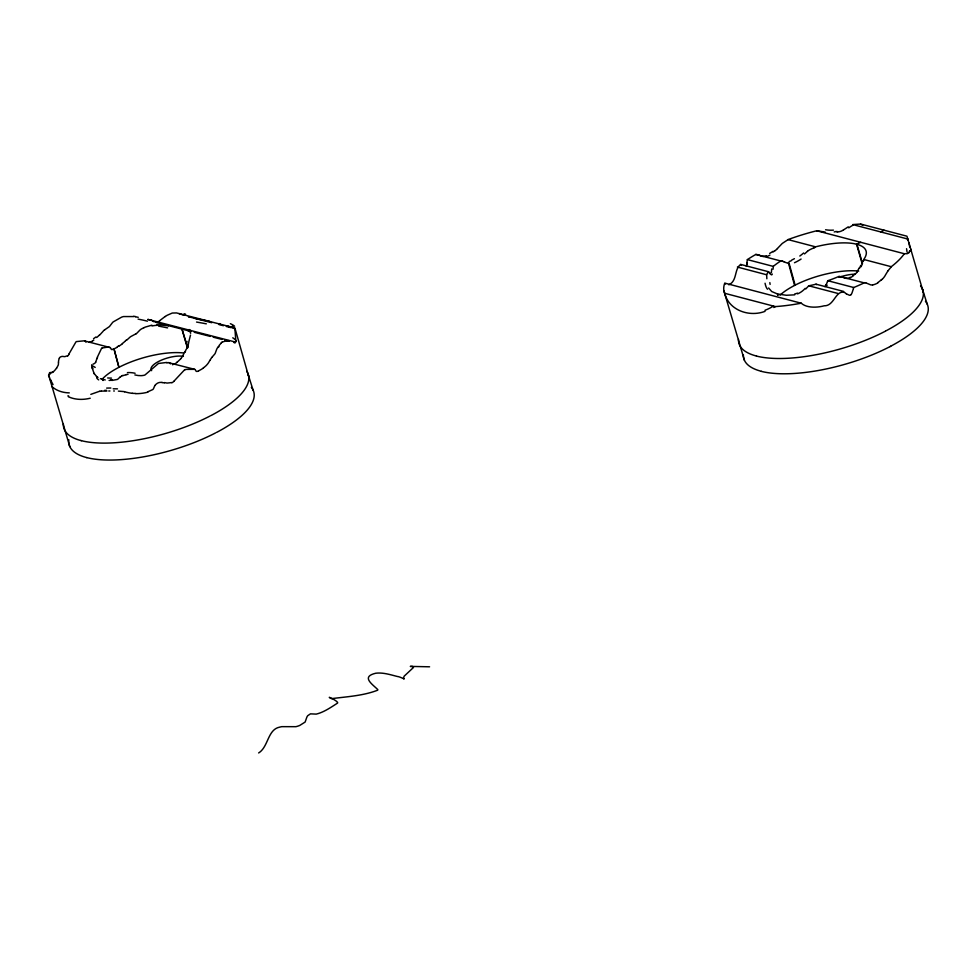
<?xml version="1.0" encoding="UTF-8"?>
<svg xmlns="http://www.w3.org/2000/svg" width="977" height="977" viewBox="0 0 977 977"><rect width="100%" height="100%" fill="white"/><g stroke="black" fill="none" stroke-linecap="round" stroke-linejoin="round"><path stroke-width="1.47" d="M58.473 362.174L58.412 364.189A3.945 1.698 86.2 0 1 58.205 365.178L56.519 368.329M235.713 341.229L235.262 342.817A2.882 0.757 78.2 0 1 235.054 342.793L234.456 342.158A5.899 1.759 82.8 0 0 234.272 341.95M773.027 269.261L773.296 266.403A51.976 18.111 -16 0 1 780.757 261.006M190.503 335.111L188.891 341.449A10.491 2.613 89.9 0 0 188.659 342.78L187.999 346.188M757.541 254.741A17.207 13.214 83.9 0 0 755.771 254.472A96.027 33.474 -16 0 0 747.368 259.601L746.88 262.74M766.86 278.763L766.64 274.769A51.976 18.111 -16 0 1 768.349 271.679L740.664 264.413C734.008 269.151 737.513 280.9 728.793 284.808M91.777 364.726L91.716 364.983A13.654 2.418 61.9 0 0 91.716 365.569L91.716 365.777M853.348 288.862L852.371 291.854A9.929 9.245 -53.6 0 1 851.052 294.712M853.434 288.569L853.751 287.519A96.027 33.474 -16 0 0 864.181 282.866L839.17 276.308A52.123 18.172 -16 0 1 827.824 280.717L827.531 281.449M96.857 358.657L95.685 362.211M97.297 357.289L101.486 348.52A3.725 2.491 89 0 1 101.901 348.203M827.482 281.596L826.139 284.808M860.456 266.208L859.479 268.357M860.505 266.086L860.835 265.329M234.883 328.443L235.762 340.094M187.682 347.055L185.459 350.633M863.289 260.688L861.995 262.996M184.738 351.964L182.308 356.642A24.169 20.004 65 0 1 180.623 358.779M69.062 353.796L75.937 341.926A3.542 2.626 -85.4 0 1 76.536 341.571L84.205 340.826L109.949 347.494A2.711 2.088 -77.3 0 1 110.78 348.337A8.83 6.778 -77.7 0 1 110.914 348.655L111.268 349.277A1.258 0.989 -75.5 0 0 111.647 349.522L112.074 349.571M210.031 360.183L211.215 358.254A12.725 7.865 -79.7 0 1 211.826 357.46M209.884 360.428L209.139 361.637A33.963 28.834 79.1 0 1 208.406 362.882A24.718 20.761 81.2 0 1 205.842 365.899L204.914 366.693A36.772 31.789 70.1 0 1 203.448 367.804M846.4 293.894A28.651 26.171 -57.9 0 1 844.678 292.489C835.543 289.619 834.37 306.192 824.197 305.801C816.894 307.804 806.526 308.06 801.311 303.236L724.763 283.11A95.526 33.303 -16 0 0 724.678 293.283L775.372 306.583A95.538 33.303 -16 0 0 801.262 303.188L801.311 303.236M59.365 358.193L59.646 357.741A6.241 3.358 82.6 0 1 60.489 356.91L61.783 356.471A18.587 10.088 77.6 0 1 62.687 356.41L64.458 356.629A6.387 3.688 -85.9 0 0 64.946 356.605L67.669 355.701M49.229 373.287L49.778 372.725A27.148 4.958 64.5 0 1 50.316 372.432M218.189 346.701L216.979 348.667A8.878 4.995 -86.4 0 0 216.576 349.632L215.258 353.21A6.009 4.03 89.9 0 1 214.769 354.028L211.814 357.435M888.093 270.702L891.122 267.002A5.801 3.774 88.7 0 0 891.28 266.709A95.868 33.413 -16 0 0 904.311 253.739L907.144 253.593M155.013 385.427L155.465 384.853A6.937 6.351 -27.1 0 1 157.175 383.411L157.822 383.045A6.241 5.654 -27.1 0 1 159.617 382.459L162.06 382.325M219.031 345.565L221.376 342.854M258.636 752.962C268.455 746.941 267.588 729.489 279.605 727.157A42.06 34.244 -74.6 0 1 281.791 726.656L295.909 726.68A32.217 26.232 -74.6 0 0 299.805 725.41L305.129 722.052L306.778 717.362A6.057 4.922 -74.6 0 1 307.731 715.689L310.454 713.857L315.693 714.089A5.019 4.079 -74.6 0 0 316.218 714.114C323.851 712.331 331.166 707.177 337.651 703.025L337.615 702.451C336.137 699.923 324.449 694.94 331.484 698.653C346.847 696.686 363.322 695.807 377.708 690.177L377.855 689.628C371.761 683.778 361.063 676.719 375.754 673.226C383.118 672.31 390.397 674.741 397.456 676.511C398.604 676.206 406.884 680.236 403.416 678.465L404.136 676.206L413.479 667.486L412.477 666.424L410.303 666.399L429.587 666.803M180.684 358.84L178.058 361.38A34.048 28.272 28.5 0 1 177.057 362.088M843.701 291.451L816.015 284.185A52.123 18.172 -16 0 1 808.724 285.809L805.769 288.984M99.434 335.306L102.951 331.459A20.053 19.161 -72.1 0 1 103.733 330.47A13.128 12.286 -66.9 0 1 104.661 329.799M174.224 380.896L184.482 369.904A3.542 3.029 -62.8 0 1 185.08 369.636M850.894 294.614L850.662 294.822A1.869 1.698 -54.9 0 1 849.477 295.286L846.424 293.857M777.387 248.524L781.282 244.482A18.722 17.94 -65.3 0 1 781.93 243.786A13.568 12.848 -62.6 0 1 782.833 243.065L787.731 239.866A5.801 5.19 -47.3 0 0 788.012 239.597A96.027 33.474 -16 0 1 816.809 230.755M882.121 279.288L881.046 280.289M126.57 340.314L129.868 337.273A13.593 13.422 -37 0 1 130.857 336.54L136.072 333.755M804.523 253.935L807.503 251.333M104.686 329.823L109.436 326.562L112.367 322.752A8.878 8.341 -47.6 0 1 113.173 321.922L121.624 317.146A16.78 16.487 -47.7 0 1 123.566 316.56L133.727 316.56M203.497 367.865L203.021 368.231A38.799 33.939 53.5 0 1 201.567 369.233L198.38 371.016M775.066 250.539L773.112 251.968M120.012 377.134L121.624 376.121M159.874 320.529L165.235 316.426M122.443 343.831L118.779 346.285M788.012 239.597L815.563 246.839A51.83 18.062 -16 0 1 863.729 259.479L891.28 266.709M52.941 372.103L52.013 372.64M815.477 246.9L814.818 247.315M222.329 342.035L227.091 340.619M843.578 229.864L848.268 226.835M775.311 306.631L773.784 307.511M117.216 347.226L114.028 348.923L118.938 367.303A52.099 18.16 -16 0 0 102.06 379.332M174.81 363.664L172.502 364.751M90.788 341.632L89.286 342.414M211.081 415.518L211.081 415.518A95.941 33.438 -16 0 0 246.68 371.321M216.442 432.493L216.442 432.493A95.941 33.438 -16 0 0 251.345 387.356M890.706 346.237L889.962 346.627M885.321 331.215L884.832 331.472A95.661 33.34 -16 0 1 756.479 356.08M118.901 367.315L114.004 348.936M862.117 263.485L856.548 244.177L860.749 242.308M880.753 231.952L884.112 230.206M780.012 295.152A51.94 18.111 -16 0 1 794.606 285.418L795.119 285.137A51.94 18.099 -16 0 1 858.71 271.081M889.9 346.664L889.705 346.762A95.661 33.34 -16 0 1 761.364 371.37M813.988 247.755L810.36 249.453A17.281 17.256 76.5 0 0 807.466 251.284M158.079 321.628L155.746 322.251M143.875 327.649L141.14 329.127A10.845 10.454 22.3 0 0 139.87 330.128L137.036 333.047A7.327 6.497 -21.2 0 1 136.096 333.78M766.286 255.693L763.929 256.365M90.812 394.366L99.52 391.288M171.867 382.557L167.555 383.033A6.924 6.558 -56 0 1 166.713 383.008L164.429 382.569M147.735 391.838L152.742 389.567A3.945 3.725 -15 0 0 153.487 388.687L154.268 386.868A6.546 6.07 -24.8 0 1 155.025 385.439M765.064 311.333C749.518 317.317 729.05 310.552 724.69 293.344M834.211 231.94L834.895 231.793A8.903 8.378 41.1 0 1 836.324 231.439M151.899 325.17L145.292 327.075A29.896 27.918 -59.9 0 0 143.912 327.747M788.94 262.825L795.119 285.137M125.972 374.618L126.509 374.521A13.519 9.88 17.4 0 1 128.024 374.374M794.716 294.834L786.363 295.274L777.668 294.004L778.034 295.298M872.62 284.93L874.317 284.49A19.406 16.218 83.6 0 0 875.013 284.258A27.869 23.729 68.4 0 0 877.932 282.854M788.415 262.898L794.582 285.406M101.144 391.105L106.933 391.032M111.805 380.456L117.289 379.455A8.561 6.497 59.3 0 0 118.254 378.783L119.402 377.659A12.212 9.33 27 0 1 120.073 377.183M108.728 390.995L109.937 390.983M166.749 362.455L158.482 363.456L145.048 374.924A6.265 6.033 1.6 0 1 143.888 375.339L142.044 375.608A18.416 18.392 47.9 0 1 140.81 375.656L138.075 375.522A8.317 7.938 15 0 1 137.537 375.412L134.863 374.936M156.992 324.657L168.581 325.817M135.852 393.475L132.274 393.328M113.698 390.983L114.358 390.995M227.836 340.631L229.033 340.692M93.023 364.079L93.438 364.079A8.524 2.308 89.6 0 0 93.584 364.006L95.331 362.821A6.192 2.039 -89.7 0 0 95.673 362.174M110.23 380.444L109.07 380.395M234.602 328.59L232.892 328.064M118.388 391.118L122.504 391.459A23.741 18.966 20.1 0 1 124.531 391.679M836.984 231.61L837.777 231.647M167.885 362.504L194.655 369.33A2.711 2.223 -73.6 0 1 195.522 370.185A8.598 7.071 -73.4 0 1 195.681 370.491L196.059 371.126A1.258 1.026 -74.7 0 0 196.438 371.382L196.89 371.431A3.542 2.907 -78.8 0 0 197.342 371.37A9.306 7.828 -88.6 0 0 198.416 371.101M51.122 372.774L50.425 372.652M825.138 232.062L816.772 230.767L904.311 253.739M135.412 316.804L138.245 317.293M105.284 379.943L102.475 379.308L102.732 380.371M209.53 321.335L198.856 319.21M124.519 391.801L128.414 392.705A30.336 29.896 33.8 0 0 132.286 393.291M197.415 318.917L194.484 318.258M756.503 356.031L755.868 355.872A95.648 33.34 -16 0 1 738.502 339.434M761.388 371.321L760.753 371.15A95.648 33.34 -16 0 1 743.387 354.712M68.659 395.966L67.938 395.77M80.798 440.48L81.47 440.651M86.794 457.615L86.159 457.444A95.941 33.438 -16 0 1 68.854 439.76M219.63 323.595L220.35 323.778M165.308 316.536A37.175 33.108 75.3 0 1 167.14 315.29L172.27 313.043L176.544 312.933L234.895 327.967L248.695 376.548M156.296 322.508L165.052 324.755M167.971 325.512L191.297 331.521M194.215 332.278L210.25 336.406M213.169 337.163L221.926 339.41M224.844 340.167L229.216 341.291M86.709 457.59L86.745 457.602A95.941 33.45 -16 0 0 215.465 432.97M211.74 322.715L188.414 316.695L189.953 317.122M219.031 324.596L223.415 325.72M226.334 326.477L230.706 327.6M908.195 239.145L852.689 224.576L860.615 224.038L906.961 236.202L923.265 292.123M755.771 254.411L780.794 260.981M747.368 259.601L773.296 266.403M827.824 280.717L853.751 287.519M737.403 267.063L766.64 274.769M808.761 285.797L837.997 293.466M777.594 293.992L777.643 295.188M102.817 379.406L103.122 380.48M777.301 293.906L771.708 291.525L768.618 287.983M102.451 379.308L100.423 378.636M178.974 313.556L183.749 315.205M151.032 320.309L147.783 319.394L233.759 341.632M227.897 326.086L232.025 327.71M194.655 369.33L186.277 369.391A6.9 5.728 -56.4 0 0 185.08 369.709M758.433 254.85L761.718 256.243A7.901 6.314 -70.4 0 0 762.707 256.414A8.072 6.436 -69.6 0 0 763.843 256.401M187.779 330.482L190.026 331.692L190.649 333.316M109.949 347.494L108.545 347.201A18.038 13.348 76.5 0 0 107.555 347.153L102.805 347.873A6.241 4.238 82.2 0 0 101.877 348.13M783.969 261.653L785.203 262.239A10.796 8.427 -64.8 0 0 787.853 263.045M844.067 277.676L842.943 277.15A12.872 10.71 -54 0 0 841.478 276.528M154.281 321.909L153.035 321.177M97.956 377.464L97.334 377.061M96.564 376.487L94.232 373.519M769.937 273.792L771.537 274.855A2.357 1.05 89.1 0 0 772.294 274.048M741.421 265.329L740.713 264.474M769.192 272.876L768.606 272.082M725.41 284.087L724.995 283.489M53.039 384.596L50.23 379.369M170.401 363.884L170.291 363.688A2.577 2.137 -67.8 0 0 169.436 362.809M85.952 342.219L85.854 342.011A2.589 2.039 -78.5 0 0 84.962 341.046M49.534 377.794L48.972 376.084M93.682 372.286L92.351 368.561M922.337 288.899L927.222 304.177M744.413 360.257L723.945 290.963M247.767 373.299L253.141 390.275M69.77 446.526L49.314 377.293M856.939 244.287L862.496 263.534M187.731 347.824L181.869 328.736L187.352 347.751M909.05 242.785L909.746 247.242M80.676 440.505A95.941 33.438 -16 0 1 63.371 423.994M210.092 415.994A95.941 33.45 -16 0 1 81.409 440.688M119.475 367.047A52.099 18.16 -16 0 1 183.224 352.941M151.655 370.662A19.137 6.668 -16 0 1 160.668 360.464A19.137 6.668 -16 0 1 183.407 356.349M230.364 323.692A87.564 12.957 2.7 0 1 234.614 326.233M232.367 326.025A51.341 3.676 45.4 0 1 233.051 327.087M236.055 340.521A15.632 5.093 71.7 0 1 235.97 341.657M233.772 342.206A12.896 3.81 82.5 0 1 234.26 342.756M232.746 337.81A108.826 29.652 -35.8 0 1 234.969 339.569M226.811 341.046A77.305 26.44 -49.5 0 1 227.568 341.01M221.352 342.719A16.78 7.718 -82.1 0 1 222.316 341.926M218.311 347.433A27.857 11.162 -75 0 1 219.117 346.298M174.272 380.945A7.523 7.181 -54.9 0 1 171.952 382.728M162.011 382.642A20.529 17.501 -19.6 0 1 164.331 382.874M147.82 392.156A44.185 44.099 -83.5 0 1 135.852 393.658M113.185 388.797A57.997 29.017 11.2 0 1 117.496 388.858M106.664 388.101A71.065 23.436 7.1 0 1 110.841 388.016M104.612 390.36A82.618 9.88 2.1 0 1 106.505 390.324M99.556 391.374A13.409 9.917 34 0 1 101.181 391.191M90.226 398.225A75.644 46.566 -64 0 1 68.305 396.711M69.294 392.876A75.608 42.096 -51.6 0 1 51.61 386.318M50.474 379.833A16.182 0.782 61.2 0 1 50.816 380.395M48.667 375.998A82.605 19.894 16.4 0 1 48.655 375.51M48.569 375.095A71.065 15.888 25.5 0 1 49.387 374.533M49.094 374.252A57.997 11.846 37 0 1 50.145 374.044M52.05 372.152A29.102 7.071 -83.3 0 1 51.134 372.628M56.556 368.17A44.185 8.634 -71.2 0 1 52.978 371.993M58.51 362.186A6.521 3.236 85.1 0 1 58.767 359.951A6.937 3.639 84 0 1 59.377 358.217M69.159 353.918A7.523 4.494 -86.1 0 1 67.743 355.933M92.375 341.156A36.699 23.827 -53.8 0 1 90.824 342.048M93.816 340.106A39.385 22.935 -50 0 1 92.339 341.034M95.88 336.98A35.856 22.19 -51.7 0 1 93.536 338.677M99.312 335.135A24.315 17.659 -57.1 0 1 96.638 337.517M133.751 316.279A77.317 70.71 25.2 0 1 135.449 316.536M138.075 319.113A108.838 80.138 17.2 0 1 147.405 321.177M151.081 320.151A12.151 11.736 8 0 1 152.815 320.835M159.959 320.615A14.325 12.53 10.7 0 1 158.164 321.751M185.581 314.203A52.16 21.445 27.3 0 1 184.128 313.715M196.56 322.068A87.722 9.025 5.7 0 1 206.33 323.827M177.191 362.235A31.667 26.929 41.1 0 1 174.92 363.823M184.885 352.416A14.374 5.373 -78.6 0 1 185.557 351.097M188.048 346.249A7.205 3.786 79.5 0 1 187.718 347.116M187.059 341.376A31.899 2.65 -70.9 0 1 186.412 343.819M189.037 329.53A45.821 3.884 7.1 0 1 190.332 330.812M158.555 326.098A46.407 2.87 9.6 0 1 167.58 327.881M151.972 325.964A32.143 28.614 -49 0 1 156.955 325.329M126.302 340.02A33.462 18.514 -45 0 1 125.141 341.095M124.726 341.584A24.034 14.765 -45.4 0 1 122.32 343.538M118.828 345.809A33.157 11.358 -38.7 0 1 117.325 346.725M113.247 349.058A6.143 4.47 -61.3 0 1 112.074 349.461M97.065 358.608A61.502 34.622 -44.9 0 1 97.505 357.252M92.803 366.045A24.083 4.348 47.7 0 1 95.196 367.425M92.864 368.732A16.902 3.163 60.4 0 1 92.253 366.534M91.911 368.011A18.233 3.481 59.5 0 1 91.716 367.303M94.244 373.861A8.463 1.93 77.7 0 1 93.658 372.64M97.248 377.146A45.931 21.702 -44.7 0 1 96.515 376.524M98.701 379.894A50.841 22.532 -31.2 0 1 96.808 378.209M111.463 378.111A51.134 20.59 -22.2 0 1 107.653 377.952M112.196 379.748A46.835 25.768 -38.1 0 1 110.633 379.772M121.527 376.011A18.648 13.446 17.6 0 1 122.882 375.376M123.126 375.644A17.11 11.846 13.8 0 1 126.082 374.789M127.437 372.603A21.433 15.62 17.3 0 1 135.119 373.263M166.676 362.748A17.769 13.275 -39.7 0 1 167.8 362.76M925.439 301.27A95.648 33.34 -16 0 1 890.658 346.224M920.554 285.992A95.648 33.34 -16 0 1 885.773 330.947M826.847 285.699A19.076 6.644 -16 0 1 827.14 285.137M839.707 277.163A19.076 6.644 -16 0 1 855.168 274.183M746.807 264.01A9.782 6.289 -85.9 0 1 746.306 266.342M747.332 262.862A33.67 20.004 -84.9 0 1 747.112 264.144M773.528 306.045A66.509 44.392 -72.6 0 1 765.04 310.234M757.554 254.618A11.284 8.732 -86.6 0 1 758.421 254.875M769.937 255.107A27.869 20.261 -56 0 1 766.322 256.719M772.929 251.358A34.488 22.166 -49.5 0 1 769.632 253.409M777.46 248.634A25.011 18.795 -55 0 1 775.127 250.662M833.466 230.132A22.007 15.119 9.3 0 1 825.577 229.754M836.349 231.696A10.405 9.562 30.7 0 1 836.984 231.72M843.505 229.803A11.187 9.269 21.1 0 1 837.839 231.928M848.757 227.836A38.897 31.911 -89.3 0 1 852.921 225.247M860.578 224.258A14.093 11.455 51.3 0 1 862.728 225.321M888.105 270.739A13.141 7.804 -80.6 0 0 887.531 271.557L885.48 274.94A35.087 29.371 77.1 0 1 884.759 276.21A25.5 21.091 79.4 0 1 882.158 279.349M880.912 280.118A34.488 29.212 71 0 1 877.786 282.597M872.62 284.942A8.072 6.595 -83.2 0 1 871.484 284.966A7.901 6.436 -80.1 0 1 870.495 284.795L867.063 283.367A11.04 9.184 -65.3 0 0 866.135 283.098M864.23 282.658A18.013 14.863 -60.3 0 1 865.903 282.89M906.558 248.708A38.897 5.935 87.2 0 1 907.01 251.858M911.065 249.245A11.187 3.236 65 0 1 909.843 251.028M909.331 251.785A9.013 1.527 85.5 0 1 909.55 250.955M909.269 252.151A17.11 4.934 67.6 0 1 908.39 253.128M907.621 253.006A37.053 10.515 62.4 0 1 907.169 253.629M907.56 239.853A14.093 0.953 81.2 0 1 907.499 239.096M768.533 272.192A13.996 5.74 87.3 0 1 768.313 271.838M816.528 284.625A13.593 12.75 -7.3 0 1 816.039 284.16M780.782 260.908A16.169 11.822 87.6 0 1 782.614 260.835M838.925 277.224A15.913 11.883 -33.7 0 1 841.124 277.334M850.259 277.273A15.376 12.603 85.8 0 1 848.012 278.286L846.839 278.433A11.834 9.501 -89.2 0 1 844.128 277.529M853.08 275.88A26.391 21.86 58.1 0 1 850.454 277.676M857.208 272.131A30.165 24.523 38.7 0 1 852.921 275.685M859.039 268.052A27.93 22.276 62.8 0 1 856.914 271.85M861.103 266.758A16.817 4.372 -77.2 0 1 862.093 264.462M863.839 260.053A11.016 5.764 71.4 0 1 863.436 260.92M814.916 247.437A12.689 10.686 -15 0 1 814.073 247.889M803.619 252.982A27.845 15.547 -40.6 0 1 799.821 256.023M801.103 259.052A29.676 16.951 -39.9 0 1 794.484 262.728M794.423 258.685A25.915 12.518 -38.2 0 1 791.724 260.041M791.394 260.639A15.571 9.636 -44.1 0 1 789.135 261.543M767.531 289.216A24.132 7.083 -83 0 1 765.064 283.232M770.096 284.417A30.409 8.341 -79 0 1 769.852 282.585M771.671 268.956A14.166 3.786 -87.5 0 1 771.317 272.73M770.096 273.23A28.284 13.067 -87.4 0 1 769.387 272.278M782.589 261.299A12.506 9.013 85 0 1 783.92 261.86M797.525 293.124A31.227 24.498 -66.1 0 1 794.704 293.979M805.243 288.325A25.194 21.115 -87.2 0 1 797.574 293.894M825.992 284.759A10.906 10.32 -18.3 0 1 824.979 286.652"/></g></svg>
